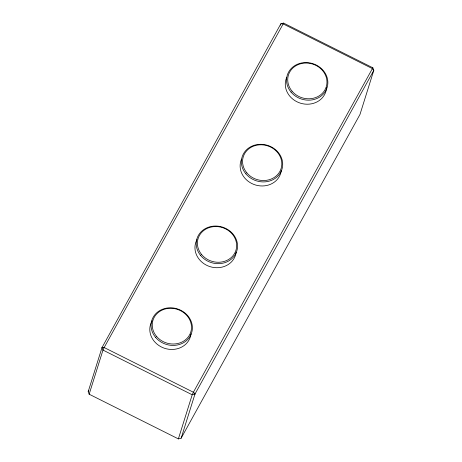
<?xml version="1.0" encoding="UTF-8"?>
<svg xmlns="http://www.w3.org/2000/svg" width="462" height="462" viewBox="0 0 462 462"><rect width="100%" height="100%" fill="white"/><g stroke="black" fill="none" stroke-linecap="round" stroke-linejoin="round"><path stroke-width="0.69" d="M88.196 391.643L102.027 347.516L280.856 23.805L283.622 23.1L372.846 67.793L373.804 70.357L359.973 114.484L181.144 438.195L178.378 438.9L89.154 394.207L88.196 391.643L88.895 390.378M89.154 394.207L102.98 350.081L104.169 347.545L283.622 23.1M280.434 25.162L280.856 23.805L282.998 23.828L372.228 68.52L373.804 70.357L194.97 394.069L181.144 438.195M178.378 438.9L192.209 394.773L193.393 392.232L372.846 67.793M194.97 394.069L192.209 394.773L102.98 350.081L102.027 347.516L104.169 347.539L193.393 392.238L194.97 394.069L193.393 392.232M102.027 347.516L104.169 347.545M190.997 333.957A20.859 18.601 17.4 0 1 164.385 348.233A20.859 18.601 17.4 0 1 152.177 320.807M236.157 252.212A20.859 18.601 17.4 0 1 209.915 266.614A20.859 18.601 17.4 0 1 196.985 239.668M281.318 170.466A20.859 18.601 17.4 0 1 255.821 185.089A20.859 18.601 17.4 0 1 241.534 159.171M326.374 89.403A20.859 18.601 17.4 0 1 300.612 103.234A20.859 18.601 17.4 0 1 286.694 77.425M326.588 87.33A20.859 18.601 17.4 0 1 326.478 88.721M156.531 336.371A19.814 17.672 17.4 0 0 190.153 333.737A19.814 17.672 17.4 0 0 168.925 308.345A19.814 17.672 17.4 0 0 156.531 336.371M155.578 337.364A20.859 18.601 17.4 0 0 190.973 334.592A20.859 18.601 17.4 0 0 168.63 307.854A20.859 18.601 17.4 0 0 155.578 337.364M200.739 255.613A20.859 18.601 17.4 0 0 236.134 252.847A20.859 18.601 17.4 0 0 213.785 226.109A20.859 18.601 17.4 0 0 200.739 255.613M201.692 254.626A19.814 17.672 17.4 0 0 235.308 251.992A19.814 17.672 17.4 0 0 214.085 226.599A19.814 17.672 17.4 0 0 201.692 254.626M246.847 172.88A19.814 17.672 17.4 0 0 280.469 170.247A19.814 17.672 17.4 0 0 259.24 144.854A19.814 17.672 17.4 0 0 246.847 172.88M245.9 173.868A20.859 18.601 17.4 0 0 281.289 171.102A20.859 18.601 17.4 0 0 258.945 144.363A20.859 18.601 17.4 0 0 245.9 173.868M292.007 91.135A19.814 17.672 17.4 0 0 325.629 88.502A19.814 17.672 17.4 0 0 304.4 63.109A19.814 17.672 17.4 0 0 292.007 91.135M291.06 92.123A20.859 18.601 17.4 0 0 326.449 89.351A20.859 18.601 17.4 0 0 304.106 62.618A20.859 18.601 17.4 0 0 291.06 92.123"/></g></svg>
